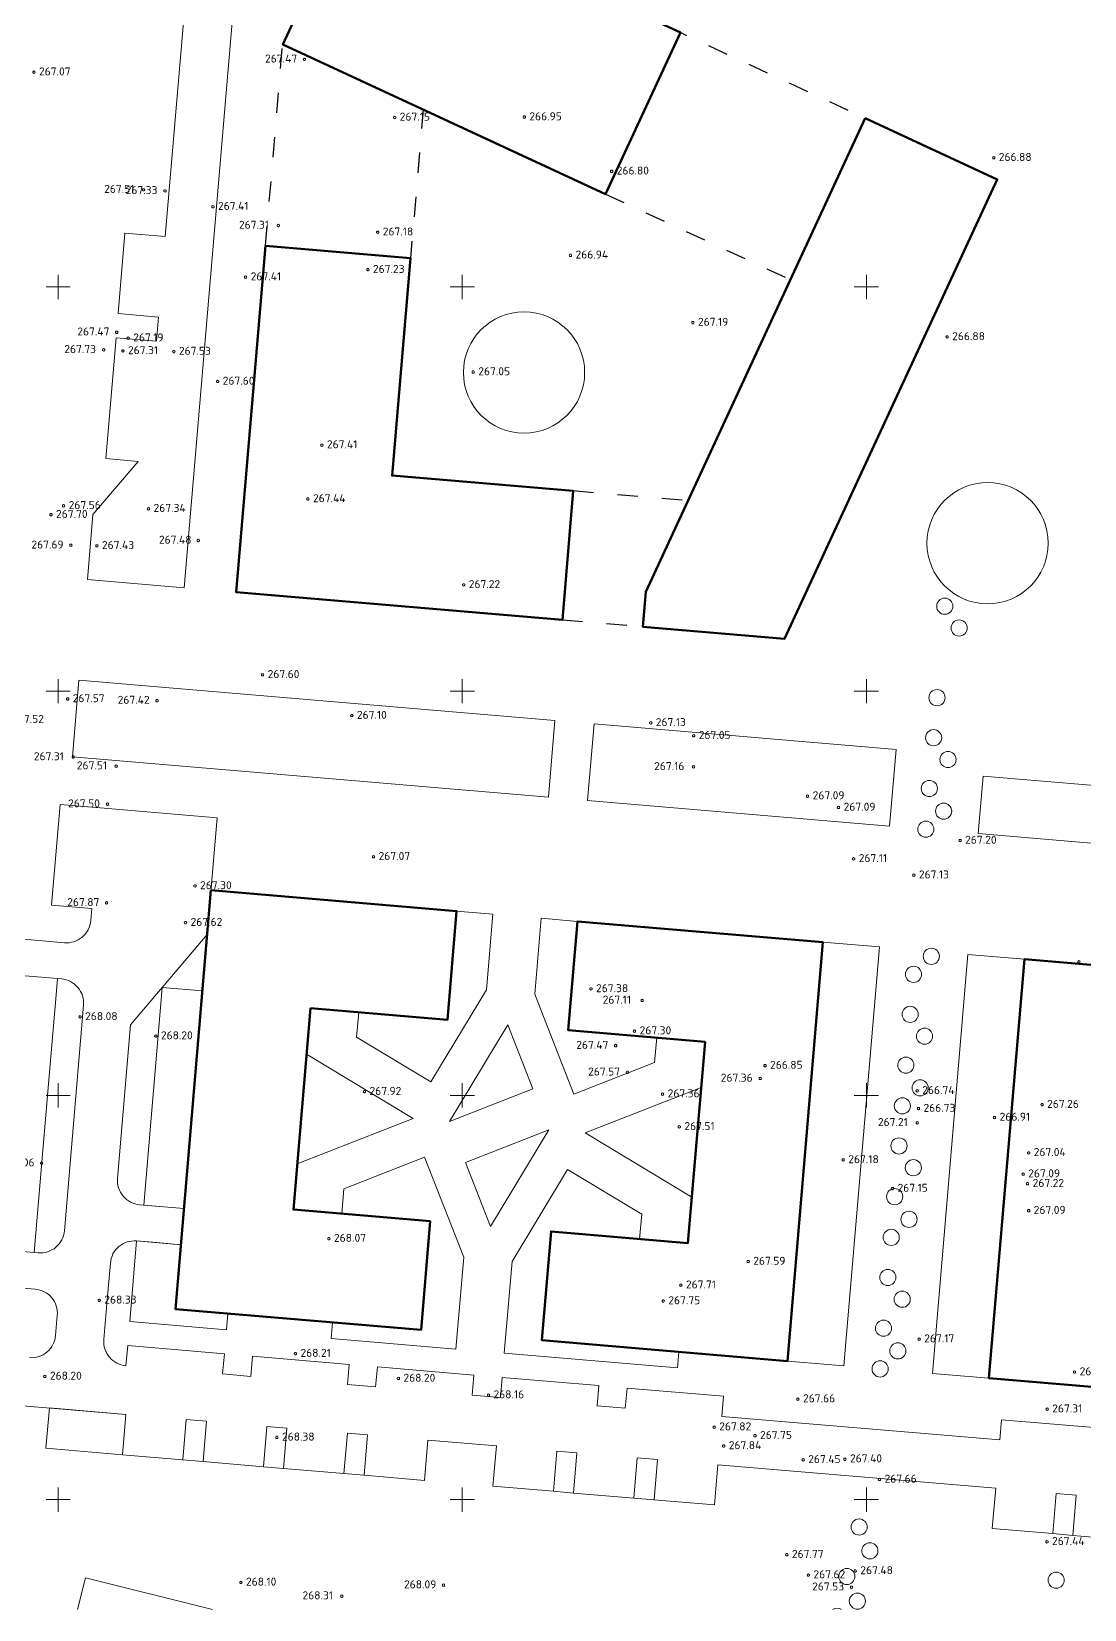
# Model space of a CAD drawing. Header units: millimetres. Extents: x -1422098 to 159246, y 52914 to 701814.
# Drawn here: x -367469 to -237199, y 223561 to 418739 of the extents above; entities that cross this region are included whole.
import ezdxf

# ---------------------------------------------------------------- set-up
doc = ezdxf.new("R2010")
doc.units = ezdxf.units.MM
doc.header["$MEASUREMENT"] = 0
doc.linetypes.add('Штриховая', pattern=[5500, 2500, -3000])
for name, color, linetype in [('! Вiдмiтки', 7, 'Continuous'), ('! ГП.Лінії Газони', 7, 'Continuous'), ('! ГП.Лінії Дороги', 7, 'Continuous'), ('! ГП.Споруди', 7, 'Continuous'), ('! Засічки Координатні', 7, 'Continuous')]:
    doc.layers.add(name, color=color, linetype=linetype)
doc.styles.add('СГЕНЕРИР_СТИЛЬ_1', font='ARIALUNI.TTF')

msp = doc.modelspace()

# ---------------------------------------------------------------- linework, layer by layer
at = {"layer": '! Вiдмiтки', "color": 250, "linetype": 'Continuous', "lineweight": 13, "true_color": 0x444444, "flags": 128}
for points in [[(-367174, 413864), (-367094, 413844), (-367044, 413794), (-367024, 413714), (-367044, 413644), (-367094, 413584), (-367174, 413564), (-367244, 413584), (-367304, 413644), (-367324, 413714), (-367304, 413794), (-367244, 413844)], [(-333704, 415444), (-333624, 415424), (-333574, 415374), (-333554, 415294), (-333574, 415224), (-333624, 415164), (-333704, 415144), (-333774, 415164), (-333834, 415224), (-333854, 415294), (-333834, 415374), (-333774, 415424)], [(-322544, 408264), (-322474, 408244), (-322414, 408194), (-322394, 408114), (-322414, 408044), (-322474, 407984), (-322544, 407964), (-322624, 407984), (-322674, 408044), (-322694, 408114), (-322674, 408194), (-322624, 408244)], [(-306504, 408314), (-306434, 408294), (-306374, 408244), (-306354, 408164), (-306374, 408094), (-306434, 408034), (-306504, 408014), (-306584, 408034), (-306634, 408094), (-306654, 408164), (-306634, 408244), (-306584, 408294)], [(-248424, 403274), (-248344, 403254), (-248294, 403204), (-248274, 403134), (-248294, 403054), (-248344, 403004), (-248424, 402984), (-248494, 403004), (-248554, 403054), (-248574, 403134), (-248554, 403204), (-248494, 403254)], [(-295694, 401604), (-295624, 401584), (-295564, 401524), (-295544, 401454), (-295564, 401374), (-295624, 401324), (-295694, 401304), (-295774, 401324), (-295824, 401374), (-295844, 401454), (-295824, 401524), (-295774, 401584)], [(-353614, 399324), (-353544, 399304), (-353484, 399254), (-353464, 399174), (-353484, 399104), (-353544, 399044), (-353614, 399024), (-353694, 399044), (-353744, 399104), (-353764, 399174), (-353744, 399254), (-353694, 399304)], [(-350954, 399174), (-350884, 399154), (-350824, 399104), (-350804, 399024), (-350824, 398954), (-350884, 398894), (-350954, 398874), (-351034, 398894), (-351084, 398954), (-351104, 399024), (-351084, 399104), (-351034, 399154)], [(-345024, 397214), (-344954, 397194), (-344894, 397144), (-344874, 397064), (-344894, 396994), (-344954, 396934), (-345024, 396914), (-345104, 396934), (-345154, 396994), (-345174, 397064), (-345154, 397144), (-345104, 397194)], [(-336934, 394894), (-336854, 394874), (-336804, 394814), (-336784, 394744), (-336804, 394664), (-336854, 394614), (-336934, 394594), (-337004, 394614), (-337064, 394664), (-337084, 394744), (-337064, 394814), (-337004, 394874)], [(-324644, 394064), (-324574, 394044), (-324514, 393984), (-324494, 393914), (-324514, 393834), (-324574, 393784), (-324644, 393764), (-324724, 393784), (-324774, 393834), (-324794, 393914), (-324774, 393984), (-324724, 394044)], [(-300794, 391204), (-300724, 391184), (-300674, 391124), (-300644, 391054), (-300674, 390974), (-300724, 390924), (-300794, 390904), (-300874, 390924), (-300924, 390974), (-300954, 391054), (-300924, 391124), (-300874, 391184)], [(-340984, 388504), (-340914, 388484), (-340854, 388424), (-340834, 388354), (-340854, 388274), (-340914, 388224), (-340984, 388204), (-341064, 388224), (-341114, 388274), (-341134, 388354), (-341114, 388424), (-341064, 388484)], [(-325854, 389434), (-325774, 389414), (-325724, 389364), (-325704, 389284), (-325724, 389214), (-325774, 389154), (-325854, 389134), (-325924, 389154), (-325984, 389214), (-326004, 389284), (-325984, 389364), (-325924, 389414)], [(-285644, 382884), (-285574, 382864), (-285514, 382814), (-285494, 382734), (-285514, 382664), (-285574, 382604), (-285644, 382584), (-285724, 382604), (-285774, 382664), (-285794, 382734), (-285774, 382814), (-285724, 382864)], [(-356934, 381684), (-356864, 381664), (-356804, 381604), (-356784, 381534), (-356804, 381454), (-356864, 381404), (-356934, 381384), (-357014, 381404), (-357064, 381454), (-357084, 381534), (-357064, 381604), (-357014, 381664)], [(-355514, 380964), (-355444, 380944), (-355384, 380884), (-355364, 380814), (-355384, 380734), (-355444, 380684), (-355514, 380664), (-355594, 380684), (-355644, 380734), (-355664, 380814), (-355644, 380884), (-355594, 380944)], [(-254194, 381114), (-254114, 381094), (-254064, 381034), (-254044, 380964), (-254064, 380884), (-254114, 380834), (-254194, 380814), (-254264, 380834), (-254324, 380884), (-254344, 380964), (-254324, 381034), (-254264, 381094)], [(-358544, 379524), (-358464, 379494), (-358414, 379444), (-358394, 379374), (-358414, 379294), (-358464, 379244), (-358544, 379224), (-358614, 379244), (-358674, 379294), (-358694, 379374), (-358674, 379444), (-358614, 379494)], [(-356164, 379384), (-356084, 379364), (-356034, 379304), (-356014, 379234), (-356034, 379154), (-356084, 379104), (-356164, 379084), (-356234, 379104), (-356294, 379154), (-356314, 379234), (-356294, 379304), (-356234, 379364)], [(-349864, 379294), (-349784, 379274), (-349734, 379224), (-349714, 379144), (-349734, 379074), (-349784, 379014), (-349864, 378994), (-349934, 379014), (-349994, 379074), (-350014, 379144), (-349994, 379224), (-349934, 379274)], [(-312824, 376774), (-312754, 376754), (-312694, 376694), (-312674, 376624), (-312694, 376544), (-312754, 376494), (-312824, 376474), (-312904, 376494), (-312954, 376544), (-312974, 376624), (-312954, 376694), (-312904, 376754)], [(-344444, 375614), (-344364, 375594), (-344314, 375544), (-344294, 375464), (-344314, 375394), (-344364, 375334), (-344444, 375314), (-344514, 375334), (-344574, 375394), (-344594, 375464), (-344574, 375544), (-344514, 375594)], [(-331554, 367724), (-331484, 367704), (-331434, 367654), (-331404, 367574), (-331434, 367504), (-331484, 367444), (-331554, 367424), (-331634, 367444), (-331684, 367504), (-331704, 367574), (-331684, 367654), (-331634, 367704)], [(-363504, 360224), (-363434, 360204), (-363374, 360144), (-363354, 360074), (-363374, 359994), (-363434, 359944), (-363504, 359924), (-363584, 359944), (-363634, 359994), (-363654, 360074), (-363634, 360144), (-363584, 360204)], [(-353004, 359854), (-352924, 359834), (-352874, 359784), (-352854, 359704), (-352874, 359634), (-352924, 359574), (-353004, 359554), (-353074, 359574), (-353134, 359634), (-353154, 359704), (-353134, 359784), (-353074, 359834)], [(-333274, 361064), (-333194, 361044), (-333144, 360984), (-333124, 360914), (-333144, 360834), (-333194, 360784), (-333274, 360764), (-333344, 360784), (-333404, 360834), (-333424, 360914), (-333404, 360984), (-333344, 361044)], [(-365064, 359124), (-364984, 359104), (-364934, 359054), (-364914, 358974), (-364934, 358904), (-364984, 358844), (-365064, 358824), (-365134, 358844), (-365194, 358904), (-365214, 358974), (-365194, 359054), (-365134, 359104)], [(-362614, 355344), (-362534, 355324), (-362484, 355274), (-362464, 355194), (-362484, 355124), (-362534, 355064), (-362614, 355044), (-362684, 355064), (-362744, 355124), (-362764, 355194), (-362744, 355274), (-362684, 355324)], [(-359384, 355264), (-359314, 355244), (-359254, 355194), (-359234, 355114), (-359254, 355044), (-359314, 354984), (-359384, 354964), (-359464, 354984), (-359514, 355044), (-359534, 355114), (-359514, 355194), (-359464, 355244)], [(-346834, 355934), (-346754, 355914), (-346704, 355854), (-346684, 355784), (-346704, 355704), (-346754, 355654), (-346834, 355634), (-346904, 355654), (-346964, 355704), (-346984, 355784), (-346964, 355854), (-346904, 355914)], [(-314004, 350444), (-313934, 350424), (-313874, 350364), (-313854, 350294), (-313874, 350214), (-313934, 350164), (-314004, 350144), (-314084, 350164), (-314134, 350214), (-314154, 350294), (-314134, 350364), (-314084, 350424)], [(-338884, 339324), (-338814, 339304), (-338754, 339244), (-338734, 339174), (-338754, 339094), (-338814, 339044), (-338884, 339024), (-338964, 339044), (-339014, 339094), (-339034, 339174), (-339014, 339244), (-338964, 339304)], [(-363004, 336324), (-362924, 336304), (-362874, 336254), (-362844, 336174), (-362874, 336104), (-362924, 336044), (-363004, 336024), (-363074, 336044), (-363124, 336104), (-363154, 336174), (-363124, 336254), (-363074, 336304)], [(-351944, 336124), (-351864, 336104), (-351814, 336044), (-351794, 335974), (-351814, 335894), (-351864, 335844), (-351944, 335824), (-352024, 335844), (-352074, 335894), (-352094, 335974), (-352074, 336044), (-352024, 336104)], [(-327844, 334274), (-327764, 334254), (-327714, 334194), (-327694, 334124), (-327714, 334044), (-327764, 333994), (-327844, 333974), (-327914, 333994), (-327974, 334044), (-327994, 334124), (-327974, 334194), (-327914, 334254)], [(-290864, 333374), (-290784, 333354), (-290734, 333294), (-290714, 333224), (-290734, 333144), (-290784, 333094), (-290864, 333074), (-290934, 333094), (-290994, 333144), (-291014, 333224), (-290994, 333294), (-290934, 333354)], [(-285544, 331784), (-285474, 331764), (-285414, 331714), (-285394, 331634), (-285414, 331564), (-285474, 331504), (-285544, 331484), (-285624, 331504), (-285674, 331564), (-285694, 331634), (-285674, 331714), (-285624, 331764)], [(-362314, 329154), (-362234, 329134), (-362184, 329074), (-362164, 329004), (-362184, 328934), (-362234, 328874), (-362314, 328854), (-362384, 328874), (-362444, 328934), (-362464, 329004), (-362444, 329074), (-362384, 329134)], [(-356994, 328024), (-356914, 328004), (-356864, 327954), (-356844, 327874), (-356864, 327804), (-356914, 327744), (-356994, 327724), (-357074, 327744), (-357124, 327804), (-357144, 327874), (-357124, 327954), (-357074, 328004)], [(-285564, 327934), (-285484, 327914), (-285434, 327854), (-285414, 327784), (-285434, 327704), (-285484, 327654), (-285564, 327634), (-285634, 327654), (-285694, 327704), (-285714, 327784), (-285694, 327854), (-285634, 327914)], [(-271454, 324314), (-271384, 324294), (-271324, 324244), (-271304, 324164), (-271324, 324094), (-271384, 324034), (-271454, 324014), (-271534, 324034), (-271584, 324094), (-271604, 324164), (-271584, 324244), (-271534, 324294)], [(-358074, 323324), (-358004, 323304), (-357944, 323254), (-357924, 323174), (-357944, 323104), (-358004, 323044), (-358074, 323024), (-358154, 323044), (-358204, 323104), (-358224, 323174), (-358204, 323254), (-358154, 323304)], [(-267624, 322914), (-267554, 322894), (-267494, 322834), (-267474, 322764), (-267494, 322684), (-267554, 322634), (-267624, 322614), (-267704, 322634), (-267754, 322684), (-267774, 322764), (-267754, 322834), (-267704, 322894)], [(-252584, 318814), (-252514, 318794), (-252454, 318744), (-252434, 318664), (-252454, 318594), (-252514, 318534), (-252584, 318514), (-252664, 318534), (-252714, 318594), (-252734, 318664), (-252714, 318744), (-252664, 318794)], [(-325164, 316814), (-325084, 316794), (-325034, 316734), (-325014, 316664), (-325034, 316584), (-325084, 316534), (-325164, 316514), (-325234, 316534), (-325294, 316584), (-325314, 316664), (-325294, 316734), (-325234, 316794)], [(-265754, 316554), (-265684, 316534), (-265624, 316474), (-265604, 316404), (-265624, 316324), (-265684, 316274), (-265754, 316254), (-265834, 316274), (-265884, 316324), (-265904, 316404), (-265884, 316474), (-265834, 316534)], [(-258314, 314534), (-258234, 314514), (-258184, 314464), (-258164, 314384), (-258184, 314314), (-258234, 314254), (-258314, 314234), (-258394, 314254), (-258444, 314314), (-258464, 314384), (-258444, 314464), (-258394, 314514)], [(-347244, 313204), (-347174, 313184), (-347114, 313134), (-347094, 313054), (-347114, 312984), (-347174, 312924), (-347244, 312904), (-347324, 312924), (-347374, 312984), (-347394, 313054), (-347374, 313134), (-347324, 313184)], [(-358184, 311114), (-358104, 311094), (-358054, 311034), (-358024, 310964), (-358054, 310884), (-358104, 310834), (-358184, 310814), (-358254, 310834), (-358304, 310884), (-358334, 310964), (-358304, 311034), (-358254, 311094)], [(-348424, 308664), (-348344, 308644), (-348294, 308584), (-348274, 308514), (-348294, 308434), (-348344, 308384), (-348424, 308364), (-348494, 308384), (-348554, 308434), (-348574, 308514), (-348554, 308584), (-348494, 308644)], [(-237884, 303824), (-237804, 303804), (-237754, 303744), (-237734, 303674), (-237754, 303594), (-237804, 303544), (-237884, 303524), (-237954, 303544), (-238004, 303594), (-238034, 303674), (-238004, 303744), (-237954, 303804)], [(-298254, 300464), (-298174, 300444), (-298124, 300394), (-298104, 300314), (-298124, 300244), (-298174, 300184), (-298254, 300164), (-298324, 300184), (-298384, 300244), (-298404, 300314), (-298384, 300394), (-298324, 300444)], [(-291934, 299044), (-291854, 299024), (-291804, 298964), (-291784, 298894), (-291804, 298814), (-291854, 298764), (-291934, 298744), (-292004, 298764), (-292064, 298814), (-292084, 298894), (-292064, 298964), (-292004, 299024)], [(-361464, 297004), (-361394, 296984), (-361334, 296934), (-361314, 296854), (-361334, 296784), (-361394, 296724), (-361464, 296704), (-361544, 296724), (-361594, 296784), (-361614, 296854), (-361594, 296934), (-361544, 296984)], [(-292864, 295244), (-292784, 295224), (-292734, 295174), (-292714, 295094), (-292734, 295024), (-292784, 294964), (-292864, 294944), (-292934, 294964), (-292994, 295024), (-293014, 295094), (-292994, 295174), (-292934, 295224)], [(-352094, 294634), (-352014, 294614), (-351964, 294564), (-351944, 294484), (-351964, 294414), (-352014, 294354), (-352094, 294334), (-352164, 294354), (-352224, 294414), (-352244, 294484), (-352224, 294564), (-352164, 294614)], [(-295204, 293444), (-295124, 293424), (-295074, 293374), (-295054, 293294), (-295074, 293224), (-295124, 293164), (-295204, 293144), (-295274, 293164), (-295334, 293224), (-295354, 293294), (-295334, 293374), (-295274, 293424)], [(-276724, 290974), (-276644, 290954), (-276594, 290904), (-276574, 290824), (-276594, 290754), (-276644, 290694), (-276724, 290674), (-276794, 290694), (-276854, 290754), (-276874, 290824), (-276854, 290904), (-276794, 290954)], [(-293734, 290144), (-293664, 290124), (-293604, 290074), (-293584, 289994), (-293604, 289924), (-293664, 289864), (-293734, 289844), (-293814, 289864), (-293864, 289924), (-293884, 289994), (-293864, 290074), (-293814, 290124)], [(-277324, 289394), (-277254, 289374), (-277204, 289324), (-277174, 289244), (-277204, 289174), (-277254, 289114), (-277324, 289094), (-277404, 289114), (-277454, 289174), (-277484, 289244), (-277454, 289324), (-277404, 289374)], [(-326284, 287754), (-326214, 287734), (-326154, 287684), (-326134, 287604), (-326154, 287534), (-326214, 287474), (-326284, 287454), (-326364, 287474), (-326414, 287534), (-326434, 287604), (-326414, 287684), (-326364, 287734)], [(-289394, 287454), (-289324, 287434), (-289274, 287374), (-289244, 287304), (-289274, 287224), (-289324, 287174), (-289394, 287154), (-289474, 287174), (-289524, 287224), (-289544, 287304), (-289524, 287374), (-289474, 287434)], [(-257894, 287854), (-257814, 287834), (-257764, 287774), (-257744, 287704), (-257764, 287624), (-257814, 287574), (-257894, 287554), (-257964, 287574), (-258024, 287624), (-258044, 287704), (-258024, 287774), (-257964, 287834)], [(-257744, 285664), (-257664, 285644), (-257614, 285594), (-257594, 285514), (-257614, 285444), (-257664, 285384), (-257744, 285364), (-257814, 285384), (-257874, 285444), (-257894, 285514), (-257874, 285594), (-257814, 285644)], [(-242444, 286154), (-242374, 286134), (-242314, 286074), (-242294, 286004), (-242314, 285934), (-242374, 285874), (-242444, 285854), (-242524, 285874), (-242574, 285934), (-242594, 286004), (-242574, 286074), (-242524, 286134)], [(-287324, 283404), (-287254, 283384), (-287194, 283334), (-287174, 283254), (-287194, 283184), (-287254, 283124), (-287324, 283104), (-287404, 283124), (-287454, 283184), (-287474, 283254), (-287454, 283334), (-287404, 283384)], [(-257884, 283904), (-257814, 283884), (-257754, 283824), (-257734, 283754), (-257754, 283684), (-257814, 283624), (-257884, 283604), (-257964, 283624), (-258014, 283684), (-258034, 283754), (-258014, 283824), (-257964, 283884)], [(-248324, 284564), (-248244, 284544), (-248194, 284484), (-248174, 284414), (-248194, 284334), (-248244, 284284), (-248324, 284264), (-248394, 284284), (-248454, 284334), (-248474, 284414), (-248454, 284484), (-248394, 284544)], [(-267044, 279314), (-266974, 279294), (-266914, 279244), (-266894, 279164), (-266914, 279094), (-266974, 279034), (-267044, 279014), (-267124, 279034), (-267174, 279094), (-267194, 279164), (-267174, 279244), (-267124, 279294)], [(-244104, 280184), (-244024, 280164), (-243974, 280104), (-243954, 280034), (-243974, 279954), (-244024, 279904), (-244104, 279884), (-244174, 279904), (-244234, 279954), (-244254, 280034), (-244234, 280104), (-244174, 280164)], [(-366214, 278914), (-366144, 278894), (-366094, 278834), (-366064, 278764), (-366094, 278684), (-366144, 278634), (-366214, 278614), (-366294, 278634), (-366344, 278684), (-366364, 278764), (-366344, 278834), (-366294, 278894)], [(-244784, 277564), (-244714, 277544), (-244654, 277484), (-244634, 277414), (-244654, 277334), (-244714, 277284), (-244784, 277264), (-244864, 277284), (-244914, 277334), (-244934, 277414), (-244914, 277484), (-244864, 277544)], [(-260954, 275764), (-260874, 275744), (-260824, 275694), (-260804, 275614), (-260824, 275544), (-260874, 275484), (-260954, 275464), (-261024, 275484), (-261084, 275544), (-261104, 275614), (-261084, 275694), (-261024, 275744)], [(-244234, 276374), (-244164, 276354), (-244114, 276294), (-244084, 276224), (-244114, 276144), (-244164, 276094), (-244234, 276074), (-244314, 276094), (-244364, 276144), (-244394, 276224), (-244364, 276294), (-244314, 276354)], [(-244104, 273034), (-244024, 273014), (-243974, 272964), (-243954, 272884), (-243974, 272814), (-244024, 272754), (-244104, 272734), (-244174, 272754), (-244234, 272814), (-244254, 272884), (-244234, 272964), (-244174, 273014)], [(-330674, 269574), (-330604, 269554), (-330544, 269504), (-330524, 269424), (-330544, 269354), (-330604, 269294), (-330674, 269274), (-330754, 269294), (-330804, 269354), (-330824, 269424), (-330804, 269504), (-330754, 269554)], [(-278804, 266744), (-278734, 266724), (-278684, 266664), (-278654, 266594), (-278684, 266524), (-278734, 266464), (-278804, 266444), (-278884, 266464), (-278934, 266524), (-278954, 266594), (-278934, 266664), (-278884, 266724)], [(-287134, 263814), (-287064, 263794), (-287004, 263734), (-286984, 263664), (-287004, 263584), (-287064, 263534), (-287134, 263514), (-287214, 263534), (-287264, 263584), (-287284, 263664), (-287264, 263734), (-287214, 263794)], [(-359094, 261934), (-359024, 261914), (-358964, 261864), (-358944, 261794), (-358964, 261714), (-359024, 261664), (-359094, 261644), (-359174, 261664), (-359224, 261714), (-359244, 261794), (-359224, 261864), (-359174, 261914)], [(-289314, 261864), (-289234, 261844), (-289184, 261794), (-289164, 261714), (-289184, 261644), (-289234, 261584), (-289314, 261564), (-289384, 261584), (-289444, 261644), (-289464, 261714), (-289444, 261794), (-289384, 261844)], [(-257644, 257154), (-257564, 257134), (-257514, 257074), (-257494, 257004), (-257514, 256924), (-257564, 256874), (-257644, 256854), (-257714, 256874), (-257774, 256924), (-257794, 257004), (-257774, 257074), (-257714, 257134)], [(-334824, 255354), (-334754, 255334), (-334694, 255274), (-334674, 255204), (-334694, 255124), (-334754, 255074), (-334824, 255054), (-334904, 255074), (-334954, 255124), (-334974, 255204), (-334954, 255274), (-334904, 255334)], [(-365824, 252524), (-365754, 252504), (-365694, 252454), (-365674, 252384), (-365694, 252304), (-365754, 252254), (-365824, 252234), (-365904, 252254), (-365954, 252304), (-365974, 252384), (-365954, 252454), (-365904, 252504)], [(-322084, 252274), (-322004, 252254), (-321954, 252194), (-321934, 252124), (-321954, 252044), (-322004, 251994), (-322084, 251974), (-322154, 251994), (-322214, 252044), (-322234, 252124), (-322214, 252194), (-322154, 252254)], [(-238424, 253074), (-238354, 253054), (-238294, 253004), (-238274, 252924), (-238294, 252854), (-238354, 252794), (-238424, 252774), (-238504, 252794), (-238554, 252854), (-238574, 252924), (-238554, 253004), (-238504, 253054)], [(-310944, 250214), (-310864, 250194), (-310814, 250144), (-310794, 250064), (-310814, 249994), (-310864, 249934), (-310944, 249914), (-311014, 249934), (-311074, 249994), (-311094, 250064), (-311074, 250144), (-311014, 250194)], [(-272644, 249724), (-272574, 249704), (-272524, 249654), (-272494, 249574), (-272524, 249504), (-272574, 249444), (-272644, 249424), (-272724, 249444), (-272774, 249504), (-272794, 249574), (-272774, 249654), (-272724, 249704)], [(-241814, 248484), (-241734, 248464), (-241684, 248404), (-241664, 248334), (-241684, 248254), (-241734, 248204), (-241814, 248184), (-241884, 248204), (-241944, 248254), (-241964, 248334), (-241944, 248404), (-241884, 248464)], [(-283014, 246264), (-282944, 246244), (-282884, 246184), (-282864, 246114), (-282884, 246034), (-282944, 245984), (-283014, 245964), (-283094, 245984), (-283144, 246034), (-283164, 246114), (-283144, 246184), (-283094, 246244)], [(-337114, 244994), (-337034, 244974), (-336984, 244914), (-336964, 244844), (-336984, 244764), (-337034, 244714), (-337114, 244694), (-337184, 244714), (-337244, 244764), (-337264, 244844), (-337244, 244914), (-337184, 244974)], [(-277964, 245204), (-277894, 245184), (-277834, 245124), (-277814, 245054), (-277834, 244974), (-277894, 244924), (-277964, 244904), (-278044, 244924), (-278094, 244974), (-278114, 245054), (-278094, 245124), (-278044, 245184)], [(-281834, 243924), (-281764, 243904), (-281704, 243844), (-281684, 243774), (-281704, 243694), (-281764, 243644), (-281834, 243624), (-281914, 243644), (-281964, 243694), (-281984, 243774), (-281964, 243844), (-281914, 243904)], [(-272004, 242204), (-271934, 242184), (-271874, 242134), (-271854, 242054), (-271874, 241984), (-271934, 241924), (-272004, 241904), (-272084, 241924), (-272134, 241984), (-272154, 242054), (-272134, 242134), (-272084, 242184)], [(-266834, 242284), (-266754, 242264), (-266704, 242214), (-266684, 242134), (-266704, 242064), (-266754, 242004), (-266834, 241984), (-266914, 242004), (-266964, 242064), (-266984, 242134), (-266964, 242214), (-266914, 242264)], [(-262554, 239784), (-262484, 239764), (-262424, 239714), (-262404, 239634), (-262424, 239564), (-262484, 239504), (-262554, 239484), (-262634, 239504), (-262684, 239564), (-262704, 239634), (-262684, 239714), (-262634, 239764)], [(-274024, 230484), (-273954, 230464), (-273894, 230404), (-273874, 230334), (-273894, 230254), (-273954, 230204), (-274024, 230184), (-274104, 230204), (-274154, 230254), (-274174, 230334), (-274154, 230404), (-274104, 230464)], [(-241834, 232074), (-241754, 232054), (-241704, 231994), (-241684, 231924), (-241704, 231844), (-241754, 231794), (-241834, 231774), (-241904, 231794), (-241964, 231844), (-241984, 231924), (-241964, 231994), (-241904, 232054)], [(-265554, 228464), (-265484, 228444), (-265424, 228384), (-265404, 228314), (-265424, 228234), (-265484, 228184), (-265554, 228164), (-265634, 228184), (-265684, 228234), (-265704, 228314), (-265684, 228384), (-265634, 228444)], [(-341564, 227054), (-341484, 227034), (-341434, 226984), (-341414, 226904), (-341434, 226834), (-341484, 226774), (-341564, 226754), (-341634, 226774), (-341694, 226834), (-341714, 226904), (-341694, 226984), (-341634, 227034)], [(-316514, 226714), (-316434, 226694), (-316384, 226644), (-316364, 226564), (-316384, 226494), (-316434, 226434), (-316514, 226414), (-316584, 226434), (-316644, 226494), (-316664, 226564), (-316644, 226644), (-316584, 226694)], [(-271354, 227964), (-271284, 227944), (-271224, 227884), (-271204, 227814), (-271224, 227734), (-271284, 227684), (-271354, 227664), (-271434, 227684), (-271484, 227734), (-271504, 227814), (-271484, 227884), (-271434, 227944)], [(-266014, 226464), (-265934, 226444), (-265884, 226394), (-265864, 226314), (-265884, 226244), (-265934, 226184), (-266014, 226164), (-266094, 226184), (-266144, 226244), (-266164, 226314), (-266144, 226394), (-266094, 226444)], [(-329074, 225354), (-329004, 225334), (-328944, 225284), (-328924, 225204), (-328944, 225134), (-329004, 225074), (-329074, 225054), (-329154, 225074), (-329204, 225134), (-329224, 225204), (-329204, 225284), (-329154, 225334)]]:
    msp.add_lwpolyline(points, close=True, dxfattribs=at)
at = {"layer": '! ГП.Лінії Газони', "color": 92, "linetype": 'Continuous', "lineweight": 13, "true_color": 0x00d200, "flags": 128}
msp.add_lwpolyline([(-184048, 331507), (-174866, 351335), (-181672, 354486), (-188777, 339142, -0.3152988), (-215311, 323728), (-249741, 326648), (-250345, 319525), (-191892, 314568)], format="xyb", close=True, dxfattribs=at)
for points in [[(-361604, 338494), (-362407, 329028), (-303523, 324034), (-302721, 333500)], [(-260503, 329920), (-297869, 333089), (-298672, 323623), (-261306, 320454)], [(-316026, 296492), (-326987, 297422), (-327247, 294355), (-318051, 288815), (-311196, 300191), (-310401, 309564), (-314885, 309944)], [(-301080, 295225), (-300108, 306684), (-299939, 308676), (-304423, 309057), (-305218, 299684), (-303555, 295435), (-300377, 287316), (-290379, 291228), (-290119, 294295)], [(-269548, 306099), (-270689, 292648), (-270858, 290655), (-273773, 256278), (-273942, 254285), (-268960, 253863), (-266967, 253694), (-262573, 305508)], [(-245778, 290535), (-244637, 303987), (-251612, 304578), (-256006, 252764), (-254013, 252595), (-249031, 252173), (-248862, 254166), (-245947, 288542)], [(-365492, 287153), (-364437, 299594), (-364268, 301587), (-369250, 302009), (-369419, 300016), (-371954, 270124), (-372123, 268131), (-367141, 267708)], [(-351484, 298495), (-353596, 273585), (-348614, 273162), (-348445, 275155), (-346501, 298073), (-346333, 300066), (-351315, 300488)], [(-308553, 295858), (-315744, 283923), (-305457, 287950)], [(-320255, 284306), (-333447, 292252), (-334596, 278694)], [(-284622, 288112), (-298963, 282500), (-285772, 274554)], [(-303474, 282883), (-313761, 278856), (-310665, 270948)], [(-314001, 267123), (-318841, 279490), (-328839, 275578), (-329099, 272511), (-318139, 271582), (-319279, 258130), (-330240, 259059), (-330409, 257066), (-314964, 255757)], [(-301168, 277991), (-308022, 266616), (-308986, 255250), (-287563, 253433), (-287394, 255426), (-304333, 256862), (-303192, 270314), (-292232, 269385), (-291971, 272452)], [(-354475, 269143), (-355319, 259179), (-343362, 258165), (-343193, 260158), (-349670, 260707), (-348994, 268678), (-351983, 268932)], [(-365682, 243498), (-356215, 242696), (-355793, 247678), (-365259, 248481)], [(-348320, 247044), (-348742, 242062), (-346251, 241851), (-345829, 246833)], [(-338356, 246199), (-338778, 241217), (-336287, 241006), (-335865, 245988)], [(-328391, 245354), (-328814, 240372), (-326323, 240161), (-325900, 245143)], [(-300416, 237964), (-299993, 242946), (-302484, 243157), (-302907, 238175)], [(-290452, 237119), (-290029, 242101), (-292520, 242312), (-292943, 237330)], [(-240706, 237918), (-241129, 232936), (-238638, 232725), (-238215, 237707)]]:
    msp.add_lwpolyline(points, close=True, dxfattribs=at)
msp.add_lwpolyline([(-345082, 223561), (-360794, 227461), (-361763, 223561)], dxfattribs=at)
at = {"layer": '! ГП.Лінії Газони', "color": 92, "linetype": 'Continuous', "lineweight": 13, "true_color": 0x00d200}
for centre, radius in [((-306535, 376563), 7500), ((-249182, 355457), 7500), ((-254483, 347655), 1000), ((-252704, 344961), 1000), ((-255442, 336342), 1000), ((-255862, 331387), 1000), ((-254084, 328692), 1000), ((-256395, 325110), 1000), ((-254625, 322303), 1000), ((-256822, 320074), 1000), ((-256148, 304349), 1000), ((-258344, 302119), 1000), ((-258764, 297164), 1000), ((-256986, 294469), 1000), ((-259297, 290887), 1000), ((-257528, 288080), 1000), ((-259724, 285851), 1000), ((-260144, 280895), 1000), ((-258365, 278200), 1000), ((-260676, 274618), 1000), ((-258907, 271812), 1000), ((-261103, 269582), 1000), ((-261524, 264626), 1000), ((-259745, 261932), 1000), ((-262056, 258349), 1000), ((-260287, 255543), 1000), ((-262483, 253313), 1000), ((-265075, 233754), 1000), ((-263744, 230812), 1000), ((-266593, 227640), 1000), ((-240697, 227183), 1000), ((-265289, 224589), 1000)]:
    msp.add_circle(centre, radius, dxfattribs=at)
msp.add_arc((-267810, 222735), 1000, 55.71471, 124.28529, dxfattribs=at)
at = {"layer": '! ГП.Лінії Дороги', "color": 250, "linetype": 'Continuous', "lineweight": 20, "true_color": 0x444444, "flags": 128}
for points in [[(-340511, 445214), (-348591, 349935), (-360548, 350949), (-359866, 358987), (-354288, 365570), (-358276, 365908), (-357008, 380854), (-352026, 380432), (-351773, 383421), (-356755, 383844), (-355910, 393808), (-350928, 393385), (-348477, 422282)], [(-373978, 249220), (-355793, 247678), (-356215, 242696), (-348742, 242062), (-348320, 247044), (-345829, 246833), (-346251, 241851), (-338778, 241217), (-338356, 246199), (-335865, 245988), (-336287, 241006), (-328814, 240372), (-328391, 245354), (-325900, 245143), (-326323, 240161), (-318850, 239527), (-318427, 244509), (-309958, 243791), (-310380, 238809), (-302907, 238175), (-302484, 243157), (-299993, 242946), (-300416, 237964), (-292943, 237330), (-292520, 242312), (-290029, 242101), (-290452, 237119), (-282978, 236485), (-282556, 241467), (-248179, 238552), (-248602, 233570), (-241129, 232936), (-240706, 237918), (-238215, 237707), (-238638, 232725), (-231164, 232091)]]:
    msp.add_lwpolyline(points, dxfattribs=at)
for points in [[(-368870, 306493), (-363390, 306028, 0.4142136), (-360147, 308764), (-360020, 310259), (-365002, 310681), (-363946, 323137), (-358964, 322714), (-344516, 321489), (-345741, 307041), (-355220, 295856), (-356830, 276870, 0.4142136), (-354094, 273627), (-348614, 273162), (-348994, 268678), (-354475, 269143, 0.4142136), (-357717, 266407), (-358140, 261425), (-358309, 259432), (-358520, 256941, 0.4142136), (-355784, 253699), (-355573, 256190), (-343616, 255176), (-343827, 252685), (-340340, 252389), (-340128, 254880), (-328171, 253866), (-328383, 251375), (-324895, 251079), (-324684, 253570), (-312727, 252556), (-312938, 250065), (-309451, 249769), (-309239, 252260), (-297282, 251247), (-297493, 248755), (-294006, 248460), (-293795, 250951), (-281838, 249937), (-282049, 247446), (-247672, 244531), (-247461, 247022), (-235504, 246008)], [(-372123, 268131), (-366643, 267666, 0.4142136), (-363400, 270402), (-361034, 298302, 0.4142136), (-363770, 301544), (-369250, 302009)], [(-367741, 254713, 0.4142136), (-364499, 257448), (-364287, 259939, 0.4142136), (-367023, 263182), (-372503, 263647)]]:
    msp.add_lwpolyline(points, format="xyb", dxfattribs=at)
at = {"layer": '! ГП.Споруди', "color": 250, "linetype": 'Continuous', "lineweight": 100, "true_color": 0x444444, "flags": 128}
for points in [[(-296442, 398641), (-287198, 418604), (-327125, 437093), (-336369, 417130)], [(-264331, 408015), (-247997, 400452), (-274306, 343636), (-291830, 345122), (-291466, 349415)], [(-338516, 392235), (-320581, 390714), (-322862, 363811), (-300443, 361909), (-301795, 345967), (-342150, 349389)], [(-332965, 297929), (-335078, 273018), (-318139, 271582), (-319279, 258130), (-349670, 260707), (-345276, 312521), (-314885, 309944), (-316026, 296492)], [(-284141, 293788), (-286253, 268878), (-303192, 270314), (-304333, 256862), (-273942, 254285), (-269548, 306099), (-299939, 308676), (-301080, 295225)], [(-232326, 289394), (-234439, 264484), (-217500, 263047), (-218640, 249596), (-249031, 252173), (-244637, 303987), (-214246, 301410), (-215387, 287958)]]:
    msp.add_lwpolyline(points, close=True, dxfattribs=at)
at = {"layer": '! ГП.Споруди', "color": 250, "linetype": 'Штриховая', "lineweight": 30, "true_color": 0x444444, "flags": 128}
for points in [[(-287198, 418604), (-296442, 398641), (-273575, 388052), (-264331, 408015)], [(-338516, 392235), (-336404, 417146), (-319022, 409097), (-320581, 390714)], [(-301795, 345967), (-291830, 345122), (-291466, 349415), (-286239, 360705), (-300443, 361909)]]:
    msp.add_lwpolyline(points, close=True, dxfattribs=at)
at = {"layer": '! Засічки Координатні', "color": 92, "linetype": 'Continuous', "lineweight": 13, "true_color": 0x00d200, "flags": 128}
for points in [[(-364174, 385644), (-364174, 388644)], [(-364174, 385644), (-364174, 388644)], [(-364174, 385644), (-364174, 388644)], [(-364174, 385644), (-364174, 388644)], [(-314174, 385644), (-314174, 388644)], [(-314174, 385644), (-314174, 388644)], [(-314174, 388644), (-314174, 387144)], [(-314174, 385644), (-314174, 388644)], [(-314174, 385644), (-314174, 388644)], [(-314174, 385644), (-314174, 388644)], [(-314174, 385644), (-314174, 388644)], [(-314174, 385644), (-314174, 388644)], [(-314174, 388644), (-314174, 385644)], [(-314174, 385644), (-314174, 388644)], [(-314174, 385644), (-314174, 388644)], [(-314174, 388644), (-314174, 385644)], [(-314174, 388644), (-314174, 385644)], [(-264174, 385644), (-264174, 388644)], [(-264174, 385644), (-264174, 388644)], [(-264174, 385644), (-264174, 388644)], [(-264174, 385644), (-264174, 388644)], [(-365674, 387144), (-364174, 387144)], [(-365674, 387144), (-364174, 387144)], [(-364174, 387144), (-362674, 387144)], [(-364174, 387144), (-362674, 387144)], [(-315674, 387144), (-312674, 387144)], [(-315674, 387144), (-312674, 387144)], [(-315674, 387144), (-312674, 387144)], [(-315674, 387144), (-312674, 387144)], [(-312674, 387144), (-315674, 387144)], [(-315674, 387144), (-314174, 387144)], [(-312674, 387144), (-315674, 387144)], [(-315674, 387144), (-314174, 387144)], [(-315674, 387144), (-312674, 387144)], [(-315674, 387144), (-312674, 387144)], [(-312674, 387144), (-315674, 387144)], [(-314174, 387144), (-312674, 387144)], [(-314174, 387144), (-312674, 387144)], [(-314174, 387144), (-314174, 385644)], [(-265674, 387144), (-264174, 387144)], [(-265674, 387144), (-264174, 387144)], [(-264174, 387144), (-262674, 387144)], [(-264174, 387144), (-262674, 387144)], [(-364174, 338644), (-364174, 335644)], [(-364174, 338644), (-364174, 335644)], [(-314174, 338644), (-314174, 335644)], [(-314174, 338644), (-314174, 335644)], [(-314174, 338644), (-314174, 335644)], [(-314174, 335644), (-314174, 338644)], [(-314174, 338644), (-314174, 337144)], [(-314174, 338644), (-314174, 335644)], [(-314174, 338644), (-314174, 335644)], [(-314174, 335644), (-314174, 338644)], [(-264174, 338644), (-264174, 335644)], [(-264174, 338644), (-264174, 335644)], [(-364174, 337144), (-365674, 337144)], [(-362674, 337144), (-364174, 337144)], [(-315674, 337144), (-312674, 337144)], [(-315674, 337144), (-312674, 337144)], [(-315674, 337144), (-312674, 337144)], [(-315674, 337144), (-312674, 337144)], [(-315674, 337144), (-312674, 337144)], [(-314174, 337144), (-315674, 337144)], [(-312674, 337144), (-315674, 337144)], [(-312674, 337144), (-315674, 337144)], [(-312674, 337144), (-314174, 337144)], [(-314174, 337144), (-314174, 335644)], [(-264174, 337144), (-265674, 337144)], [(-262674, 337144), (-264174, 337144)], [(-365674, 287144), (-364174, 287144)], [(-364174, 285644), (-364174, 288644)], [(-364174, 285644), (-364174, 288644)], [(-364174, 287144), (-362674, 287144)], [(-315674, 287144), (-312674, 287144)], [(-315674, 287144), (-312674, 287144)], [(-315674, 287144), (-312674, 287144)], [(-312674, 287144), (-315674, 287144)], [(-315674, 287144), (-314174, 287144)], [(-315674, 287144), (-312674, 287144)], [(-315674, 287144), (-312674, 287144)], [(-312674, 287144), (-315674, 287144)], [(-314174, 288644), (-314174, 287144)], [(-314174, 285644), (-314174, 288644)], [(-314174, 285644), (-314174, 288644)], [(-314174, 285644), (-314174, 288644)], [(-314174, 285644), (-314174, 288644)], [(-314174, 285644), (-314174, 288644)], [(-314174, 288644), (-314174, 285644)], [(-314174, 288644), (-314174, 285644)], [(-314174, 287144), (-312674, 287144)], [(-314174, 287144), (-314174, 285644)], [(-265674, 287144), (-264174, 287144)], [(-264174, 285644), (-264174, 288644)], [(-264174, 285644), (-264174, 288644)], [(-264174, 287144), (-262674, 287144)], [(-364174, 238644), (-364174, 235644)], [(-364174, 238644), (-364174, 235644)], [(-314174, 238644), (-314174, 235644)], [(-314174, 238644), (-314174, 235644)], [(-314174, 238644), (-314174, 235644)], [(-314174, 235644), (-314174, 238644)], [(-314174, 238644), (-314174, 237144)], [(-314174, 238644), (-314174, 235644)], [(-314174, 238644), (-314174, 235644)], [(-314174, 235644), (-314174, 238644)], [(-264174, 238644), (-264174, 235644)], [(-264174, 238644), (-264174, 235644)], [(-364174, 237144), (-365674, 237144)], [(-362674, 237144), (-364174, 237144)], [(-315674, 237144), (-312674, 237144)], [(-315674, 237144), (-312674, 237144)], [(-315674, 237144), (-312674, 237144)], [(-315674, 237144), (-312674, 237144)], [(-315674, 237144), (-312674, 237144)], [(-314174, 237144), (-315674, 237144)], [(-312674, 237144), (-315674, 237144)], [(-312674, 237144), (-315674, 237144)], [(-312674, 237144), (-314174, 237144)], [(-314174, 237144), (-314174, 235644)], [(-264174, 237144), (-265674, 237144)], [(-262674, 237144), (-264174, 237144)]]:
    msp.add_lwpolyline(points, dxfattribs=at)

# ---------------------------------------------------------------- texts
at = {"layer": '! Вiдмiтки', "color": 250, "linetype": 'Continuous', "lineweight": 13, "true_color": 0x444444, "char_height": 990, "attachment_point": 4, "style": 'СГЕНЕРИР_СТИЛЬ_1'}
for s, insert in [('\\A1;{\\Ftxt.shx;267.47}', (-338577, 415398)), ('\\A1;{\\Ftxt.shx;267.07}', (-366547, 413807)), ('\\A1;{\\Ftxt.shx;267.15}', (-321917, 408217)), ('\\A1;{\\Ftxt.shx;266.95}', (-305877, 408257)), ('\\A1;{\\Ftxt.shx;266.88}', (-247797, 403227)), ('\\A1;{\\Ftxt.shx;266.80}', (-295067, 401547)), ('\\A1;{\\Ftxt.shx;267.51}', (-358487, 399277)), ('\\A1;{\\Ftxt.shx;267.33}', (-355827, 399127)), ('\\A1;{\\Ftxt.shx;267.41}', (-344397, 397178)), ('\\A1;{\\Ftxt.shx;267.31}', (-341807, 394837)), ('\\A1;{\\Ftxt.shx;267.18}', (-324017, 394007)), ('\\A1;{\\Ftxt.shx;266.94}', (-300167, 391158)), ('\\A1;{\\Ftxt.shx;267.41}', (-340357, 388458)), ('\\A1;{\\Ftxt.shx;267.23}', (-325227, 389377)), ('\\A1;{\\Ftxt.shx;267.19}', (-285017, 382837)), ('\\A1;{\\Ftxt.shx;267.47}', (-361807, 381638)), ('\\A1;{\\Ftxt.shx;267.19}', (-354887, 380907)), ('\\A1;{\\Ftxt.shx;266.88}', (-253567, 381057)), ('\\A1;{\\Ftxt.shx;267.73}', (-363417, 379467)), ('\\A1;{\\Ftxt.shx;267.31}', (-355537, 379327)), ('\\A1;{\\Ftxt.shx;267.53}', (-349237, 379247)), ('\\A1;{\\Ftxt.shx;267.05}', (-312197, 376717)), ('\\A1;{\\Ftxt.shx;267.60}', (-343817, 375557)), ('\\A1;{\\Ftxt.shx;267.41}', (-330927, 367688)), ('\\A1;{\\Ftxt.shx;267.44}', (-332647, 361018)), ('\\A1;{\\Ftxt.shx;267.70}', (-364437, 359067)), ('\\A1;{\\Ftxt.shx;267.56}', (-362877, 360167)), ('\\A1;{\\Ftxt.shx;267.34}', (-352377, 359818)), ('\\A1;{\\Ftxt.shx;267.69}', (-367487, 355287)), ('\\A1;{\\Ftxt.shx;267.43}', (-358757, 355228)), ('\\A1;{\\Ftxt.shx;267.48}', (-351707, 355888)), ('\\A1;{\\Ftxt.shx;267.22}', (-313377, 350387)), ('\\A1;{\\Ftxt.shx;267.60}', (-338257, 339267)), ('\\A1;{\\Ftxt.shx;267.57}', (-362377, 336277)), ('\\A1;{\\Ftxt.shx;267.42}', (-356817, 336078)), ('\\A1;{\\Ftxt.shx;267.52}', (-369877, 333707)), ('\\A1;{\\Ftxt.shx;267.10}', (-327217, 334217)), ('\\A1;{\\Ftxt.shx;267.13}', (-290237, 333317)), ('\\A1;{\\Ftxt.shx;267.05}', (-284917, 331727)), ('\\A1;{\\Ftxt.shx;267.31}', (-367187, 329097)), ('\\A1;{\\Ftxt.shx;267.51}', (-361867, 327967)), ('\\A1;{\\Ftxt.shx;267.16}', (-290437, 327877)), ('\\A1;{\\Ftxt.shx;267.09}', (-270827, 324267)), ('\\A1;{\\Ftxt.shx;267.50}', (-362947, 323267)), ('\\A1;{\\Ftxt.shx;267.09}', (-266997, 322857)), ('\\A1;{\\Ftxt.shx;267.20}', (-251957, 318767)), ('\\A1;{\\Ftxt.shx;267.07}', (-324537, 316757)), ('\\A1;{\\Ftxt.shx;267.11}', (-265127, 316497)), ('\\A1;{\\Ftxt.shx;267.13}', (-257687, 314477)), ('\\A1;{\\Ftxt.shx;267.30}', (-346617, 313147)), ('\\A1;{\\Ftxt.shx;267.87}', (-363057, 311057)), ('\\A1;{\\Ftxt.shx;267.62}', (-347797, 308607)), ('\\A1;{\\Ftxt.shx;267.38}', (-297627, 300407)), ('\\A1;{\\Ftxt.shx;267.11}', (-296807, 298987)), ('\\A1;{\\Ftxt.shx;268.08}', (-360837, 296947)), ('\\A1;{\\Ftxt.shx;268.20}', (-351467, 294577)), ('\\A1;{\\Ftxt.shx;267.30}', (-292237, 295197)), ('\\A1;{\\Ftxt.shx;267.47}', (-300077, 293398)), ('\\A1;{\\Ftxt.shx;266.85}', (-276097, 290927)), ('\\A1;{\\Ftxt.shx;267.57}', (-298607, 290097)), ('\\A1;{\\Ftxt.shx;267.36}', (-282197, 289337)), ('\\A1;{\\Ftxt.shx;267.92}', (-325657, 287697)), ('\\A1;{\\Ftxt.shx;267.36}', (-288767, 287397)), ('\\A1;{\\Ftxt.shx;266.74}', (-257267, 287808)), ('\\A1;{\\Ftxt.shx;266.73}', (-257117, 285607)), ('\\A1;{\\Ftxt.shx;266.91}', (-247697, 284507)), ('\\A1;{\\Ftxt.shx;267.26}', (-241817, 286097)), ('\\A1;{\\Ftxt.shx;267.51}', (-286697, 283347)), ('\\A1;{\\Ftxt.shx;267.21}', (-262757, 283847)), ('\\A1;{\\Ftxt.shx;268.06}', (-371087, 278857)), ('\\A1;{\\Ftxt.shx;267.18}', (-266417, 279257)), ('\\A1;{\\Ftxt.shx;267.04}', (-243477, 280138)), ('\\A1;{\\Ftxt.shx;267.09}', (-244157, 277507)), ('\\A1;{\\Ftxt.shx;267.15}', (-260327, 275717)), ('\\A1;{\\Ftxt.shx;267.22}', (-243607, 276317)), ('\\A1;{\\Ftxt.shx;267.09}', (-243477, 272977)), ('\\A1;{\\Ftxt.shx;268.07}', (-330047, 269527)), ('\\A1;{\\Ftxt.shx;267.59}', (-278177, 266687)), ('\\A1;{\\Ftxt.shx;267.71}', (-286507, 263757)), ('\\A1;{\\Ftxt.shx;268.33}', (-358467, 261887)), ('\\A1;{\\Ftxt.shx;267.75}', (-288687, 261807)), ('\\A1;{\\Ftxt.shx;268.21}', (-334197, 255297)), ('\\A1;{\\Ftxt.shx;267.17}', (-257017, 257097)), ('\\A1;{\\Ftxt.shx;268.20}', (-365197, 252477)), ('\\A1;{\\Ftxt.shx;268.20}', (-321457, 252217)), ('\\A1;{\\Ftxt.shx;267.22}', (-237797, 253017)), ('\\A1;{\\Ftxt.shx;268.16}', (-310317, 250167)), ('\\A1;{\\Ftxt.shx;267.66}', (-272017, 249677)), ('\\A1;{\\Ftxt.shx;267.31}', (-241187, 248427)), ('\\A1;{\\Ftxt.shx;267.82}', (-282387, 246207)), ('\\A1;{\\Ftxt.shx;268.38}', (-336487, 244937)), ('\\A1;{\\Ftxt.shx;267.84}', (-281207, 243878)), ('\\A1;{\\Ftxt.shx;267.75}', (-277337, 245147)), ('\\A1;{\\Ftxt.shx;267.45}', (-271377, 242158)), ('\\A1;{\\Ftxt.shx;267.40}', (-266207, 242248)), ('\\A1;{\\Ftxt.shx;267.66}', (-261927, 239737)), ('\\A1;{\\Ftxt.shx;267.44}', (-241207, 232028)), ('\\A1;{\\Ftxt.shx;267.77}', (-273397, 230427)), ('\\A1;{\\Ftxt.shx;267.62}', (-270727, 227907)), ('\\A1;{\\Ftxt.shx;267.48}', (-264927, 228418)), ('\\A1;{\\Ftxt.shx;268.10}', (-340937, 226997)), ('\\A1;{\\Ftxt.shx;268.09}', (-321387, 226667)), ('\\A1;{\\Ftxt.shx;267.53}', (-270887, 226407)), ('\\A1;{\\Ftxt.shx;268.31}', (-333947, 225307))]:
    msp.add_mtext(s, dxfattribs=dict(at, insert=insert))

doc.saveas('drawing.dxf')
